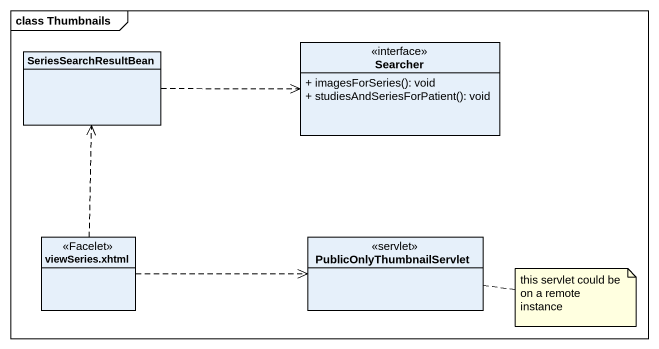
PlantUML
@startuml
mainframe class Thumbnails
hide circle
hide empty members
skinparam classAttributeIconSize 0
class SeriesSearchResultBean
class Searcher <<interface>> {
  + imagesForSeries(): void
  + studiesAndSeriesForPatient(): void
}
class "viewSeries.xhtml" as viewSeries_xhtml <<Facelet>>
class PublicOnlyThumbnailServlet <<servlet>>
SeriesSearchResultBean .right.> Searcher
viewSeries_xhtml .up.> SeriesSearchResultBean
viewSeries_xhtml .right.> PublicOnlyThumbnailServlet
note right of PublicOnlyThumbnailServlet : this servlet could be on a remote instance
@enduml
